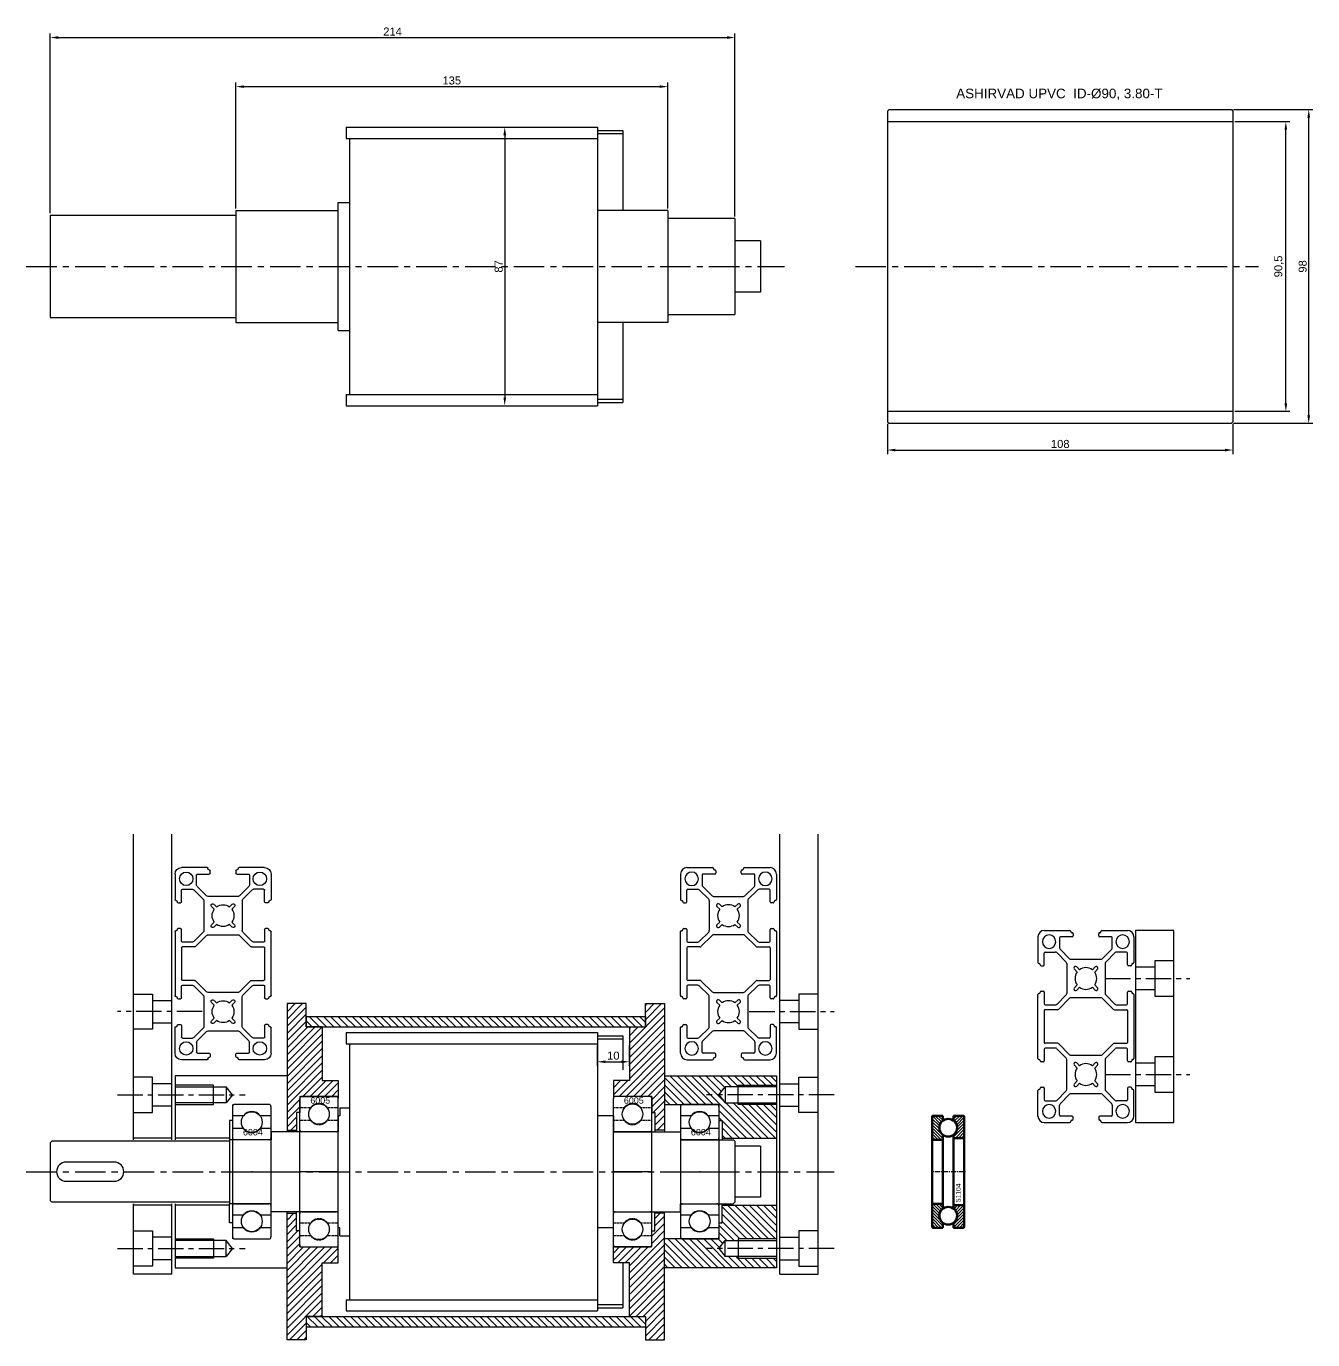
# Model space of a CAD drawing. Header units: millimetres. Extents: x 68 to 1894, y -280 to 483.
# Drawn here: x 68.4 to 470.6, y 20.6 to 430.9 of the extents above; entities that cross this region are included whole.
import ezdxf

# ---------------------------------------------------------------- set-up
doc = ezdxf.new("R2010")
doc.units = ezdxf.units.MM
doc.linetypes.add('CENTER', pattern=[50.8, 31.75, -6.35, 6.35, -6.35])
doc.linetypes.add('HIDDEN', pattern=[9.525, 6.35, -3.175])
for name, color, linetype, lineweight in [('2d ConnectionPoints', 7, 'Continuous', 50), ('AM_0', 7, 'Continuous', 50), ('AM_11', 3, 'Continuous', 25), ('AM_7', 7, 'CENTER', 25)]:
    doc.layers.add(name, color=color, linetype=linetype, lineweight=lineweight)
doc.layers.add('MAIN-1', color=7, linetype='Continuous')
doc.layers.add('MAIN-2', color=7, linetype='Continuous')
doc.styles.get("Standard").update_dxf_attribs({"font": 'arial.ttf'})
doc.dimstyles.new('ISO-25', dxfattribs={"dimtxt": 2.5, "dimasz": 2.5, "dimexe": 1.25, "dimexo": 0.625, "dimtad": 1, "dimtxsty": 'Standard', "dimcen": 2.5, "dimadec": 0, "dimazin": 0, "dimtfac": 1, "dimtmove": 0, "dimatfit": 3, "dimfxl": 1, "dimarcsym": 0})
pattern_1 = [(135, (0, 0), (-0.471405, -0.471405), [])]
pattern_2 = [(45, (0, 0), (-0.471405, 0.471405), [])]

# ---------------------------------------------------------------- blocks, each defined once
blk = doc.blocks.new('*D1')
at = {"color": 0, "lineweight": -2}
for p, q in [((133.94, 374.02), (133.94, 413.32)), ((136.44, 412.07), (266.44, 412.07)), ((268.94, 374.02), (268.94, 413.32))]:
    blk.add_line(p, q, dxfattribs=at)
at = {"color": 0}
for points in [[(136.44, 412.49), (136.44, 411.66), (133.94, 412.07)], [(266.44, 412.49), (266.44, 411.66), (268.94, 412.07)]]:
    blk.add_solid(points, dxfattribs=at)
at = {"layer": 'Defpoints', "color": 0}
for p in [(268.94, 412.07), (133.94, 373.39), (268.94, 373.39)]:
    blk.add_point(p, dxfattribs=at)
at = {"color": 0, "insert": (201.44, 413.98), "char_height": 2.5, "attachment_point": 5}
blk.add_mtext('135', dxfattribs=at)
blk = doc.blocks.new('*D2')
at = {"color": 0, "lineweight": -2}
for p, q in [((75.94, 372.52), (75.94, 428.66)), ((78.44, 427.41), (287.44, 427.41)), ((289.94, 371.52), (289.94, 428.66))]:
    blk.add_line(p, q, dxfattribs=at)
at = {"color": 0}
for points in [[(78.44, 427.83), (78.44, 426.99), (75.94, 427.41)], [(287.44, 427.83), (287.44, 426.99), (289.94, 427.41)]]:
    blk.add_solid(points, dxfattribs=at)
at = {"layer": 'Defpoints', "color": 0}
for p in [(289.94, 427.41), (75.94, 371.89), (289.94, 370.89)]:
    blk.add_point(p, dxfattribs=at)
at = {"color": 0, "insert": (182.94, 429.29), "char_height": 2.5, "attachment_point": 5}
blk.add_mtext('214', dxfattribs=at)
blk = doc.blocks.new('*D3')
at = {"color": 0, "lineweight": -2}
for p, q in [((208.32, 399.39), (219.25, 399.39)), ((218, 396.89), (218, 314.89)), ((208.32, 312.39), (219.25, 312.39))]:
    blk.add_line(p, q, dxfattribs=at)
at = {"color": 0}
for points in [[(217.59, 396.89), (218.42, 396.89), (218, 399.39)], [(217.59, 314.89), (218.42, 314.89), (218, 312.39)]]:
    blk.add_solid(points, dxfattribs=at)
at = {"layer": 'Defpoints', "color": 0}
for p in [(207.69, 399.39), (207.69, 312.39), (218, 312.39)]:
    blk.add_point(p, dxfattribs=at)
at = {"color": 0, "insert": (216.1, 355.89), "char_height": 2.5, "attachment_point": 5, "rotation": 90}
blk.add_mtext('87', dxfattribs=at)
blk = doc.blocks.new('6005')
at = {"color": 4}
for p, q in [((4102.87, -1683.16), (4102.87, -1693.96)), ((4149.27, -1682.56), (4103.47, -1682.56)), ((4113.87, -1683.16), (4113.87, -1693.96)), ((4126.37, -1682.56), (4126.37, -1694.56)), ((4138.87, -1693.96), (4138.87, -1683.16)), ((4149.87, -1693.96), (4149.87, -1683.16)), ((4149.27, -1694.56), (4103.47, -1694.56))]:
    blk.add_line(p, q, dxfattribs=at)
at = {"color": 4, "linetype": 'HIDDEN', "ltscale": 0.05}
for p, q in [((4106.39, -1682.56), (4106.39, -1685.92)), ((4110.35, -1682.56), (4110.35, -1685.92)), ((4142.39, -1685.92), (4142.39, -1682.56)), ((4146.35, -1685.92), (4146.35, -1682.56)), ((4106.39, -1691.2), (4106.39, -1694.56)), ((4110.35, -1691.2), (4110.35, -1694.56)), ((4142.39, -1694.56), (4142.39, -1691.2)), ((4146.35, -1694.56), (4146.35, -1691.2))]:
    blk.add_line(p, q, dxfattribs=at)
at = {"color": 4}
for centre in [(4108.37, -1688.56), (4144.37, -1688.56)]:
    blk.add_circle(centre, 3.2, dxfattribs=at)
for centre, start, end in [((4103.47, -1683.16), 90, 180), ((4113.27, -1683.16), 0, 90), ((4139.47, -1683.16), 90, 180), ((4149.27, -1683.16), 0, 90), ((4103.47, -1693.96), 180, 270), ((4113.27, -1693.96), 270, 0), ((4139.47, -1693.96), 180, 270), ((4149.27, -1693.96), 270, 0)]:
    blk.add_arc(centre, 0.6, start, end, dxfattribs=at)
at = {"color": 4, "linetype": 'HIDDEN', "ltscale": 0.05}
for centre, start, end in [((4108.37, -1688.56), 126.8699, 233.1301), ((4108.37, -1688.56), 306.8699, 53.1301), ((4144.37, -1688.56), 126.8699, 233.1301), ((4144.37, -1688.56), 306.8699, 53.1301)]:
    blk.add_arc(centre, 3.3, start, end, dxfattribs=at)
at = {"color": 1, "insert": (4103.11, -1691.27), "char_height": 2, "width": 17.0409, "attachment_point": 1, "rotation": 90}
blk.add_mtext('6005', dxfattribs=at)
blk = doc.blocks.new('*D5')
at = {"color": 0, "lineweight": -2}
for p, q in [((246.94, 112.44), (246.94, 106.15)), ((256.94, 112.44), (256.94, 106.15)), ((249.44, 107.4), (254.44, 107.4))]:
    blk.add_line(p, q, dxfattribs=at)
at = {"color": 0}
for points in [[(249.44, 107.82), (249.44, 106.98), (246.94, 107.4)], [(254.44, 107.82), (254.44, 106.98), (256.94, 107.4)]]:
    blk.add_solid(points, dxfattribs=at)
at = {"layer": 'Defpoints', "color": 0}
for p in [(246.94, 113.06), (256.94, 113.06), (256.94, 107.4)]:
    blk.add_point(p, dxfattribs=at)
at = {"color": 0, "insert": (251.94, 109.3), "char_height": 2.5, "attachment_point": 5}
blk.add_mtext('10', dxfattribs=at)
blk = doc.blocks.new('51104')
at = {"layer": 'AM_11'}
h = blk.add_hatch(dxfattribs=at)
h.set_pattern_fill('ANSI31', color=256, scale=0.666667, angle=45, style=0, pattern_type=0)
h.set_pattern_definition(pattern_2)
edge = h.paths.add_edge_path(flags=0)
edge.add_line((-10, 6.67), (-10, 9.7))
edge.add_arc((-10.3, 9.7), 0.3, 0, 90)
edge.add_line((-10.3, 10), (-17.2, 10))
edge.add_arc((-17.2, 9.7), 0.3, 90, 180)
edge.add_line((-17.5, 9.7), (-17.5, 6.67))
edge.add_line((-17.5, 6.67), (-16, 6.67))
edge.add_arc((-13.75, 5), 2.8, 36.5297, 143.4703)
edge.add_line((-11.5, 6.67), (-10, 6.67))
h = blk.add_hatch(dxfattribs=at)
h.set_pattern_fill('ANSI31', color=256, scale=0.666667, angle=45, style=0, pattern_type=0)
h.set_pattern_definition(pattern_2)
edge = h.paths.add_edge_path(flags=0)
edge.add_line((10, 6.67), (10, 9.7))
edge.add_arc((10.3, 9.7), 0.3, 90, 180)
edge.add_line((10.3, 10), (17.2, 10))
edge.add_arc((17.2, 9.7), 0.3, 360, 450)
edge.add_line((17.5, 9.7), (17.5, 6.67))
edge.add_line((17.5, 6.67), (16, 6.67))
edge.add_arc((13.75, 5), 2.8, 36.5297, 143.4703)
edge.add_line((11.5, 6.67), (10, 6.67))
h = blk.add_hatch(dxfattribs=at)
h.set_pattern_fill('ANSI31', color=256, scale=0.666667, angle=135, style=0, pattern_type=0)
h.set_pattern_definition(pattern_1)
edge = h.paths.add_edge_path(flags=0)
edge.add_line((-10.5, 0.3), (-10.5, 3.33))
edge.add_line((-10.5, 3.33), (-11.5, 3.33))
edge.add_arc((-13.75, 5), 2.8, 216.5297, 323.4703)
edge.add_line((-16, 3.33), (-17.5, 3.33))
edge.add_line((-17.5, 3.33), (-17.5, 0.3))
edge.add_arc((-17.2, 0.3), 0.3, 180, 270)
edge.add_line((-17.2, 0), (-10.8, 0))
edge.add_arc((-10.8, 0.3), 0.3, 270, 360)
h = blk.add_hatch(dxfattribs=at)
h.set_pattern_fill('ANSI31', color=256, scale=0.666667, angle=135, style=0, pattern_type=0)
h.set_pattern_definition(pattern_1)
edge = h.paths.add_edge_path(flags=0)
edge.add_line((10.5, 0.3), (10.5, 3.33))
edge.add_line((10.5, 3.33), (11.5, 3.33))
edge.add_arc((13.75, 5), 2.8, 216.5297, 323.4703)
edge.add_line((16, 3.33), (17.5, 3.33))
edge.add_line((17.5, 3.33), (17.5, 0.3))
edge.add_arc((17.2, 0.3), 0.3, 270, 360)
edge.add_line((17.2, 0), (10.8, 0))
edge.add_arc((10.8, 0.3), 0.3, 180, 270)
at = {"layer": '2d ConnectionPoints'}
blk.add_point((0, 0), dxfattribs=at)
blk.add_point((0, 0), dxfattribs=at)
at = {"layer": 'AM_0', "color": 4}
for p, q in [((-17.5, 9.7), (-17.5, 6.67)), ((-10.3, 10), (-17.2, 10)), ((-10.3, 10), (10.3, 10)), ((-10, 6.67), (-10, 9.7)), ((10, 6.67), (10, 9.7)), ((10.3, 10), (17.2, 10)), ((17.5, 9.7), (17.5, 6.67)), ((-17.5, 6.67), (-16, 6.67)), ((-11.5, 6.67), (-10, 6.67)), ((-10, 6.67), (10, 6.67)), ((11.5, 6.67), (10, 6.67)), ((17.5, 6.67), (16, 6.67)), ((-17.5, 3.33), (-17.5, 0.3)), ((-16, 3.33), (-17.5, 3.33)), ((-17.2, 0), (-10.8, 0)), ((-10.5, 3.33), (-11.5, 3.33)), ((-10.8, 0), (10.8, 0)), ((-10.5, 0.3), (-10.5, 3.33)), ((-10.5, 3.33), (10.5, 3.33)), ((10.5, 0.3), (10.5, 3.33)), ((10.5, 3.33), (11.5, 3.33)), ((16, 3.33), (17.5, 3.33)), ((17.5, 3.33), (17.5, 0.3)), ((17.2, 0), (10.8, 0))]:
    blk.add_line(p, q, dxfattribs=at)
at = {"layer": 'AM_0', "color": 6}
for centre in [(-13.75, 5), (13.75, 5)]:
    blk.add_circle(centre, 2.76, dxfattribs=at)
at = {"layer": 'AM_0', "color": 4}
for centre, radius, start, end in [((-17.2, 9.7), 0.3, 90, 180), ((-10.3, 9.7), 0.3, 0, 90), ((10.3, 9.7), 0.3, 90, 180), ((17.2, 9.7), 0.3, 360, 90), ((-13.75, 5), 2.8, 36.5297, 143.4703), ((13.75, 5), 2.8, 36.5297, 143.4703), ((-17.2, 0.3), 0.3, 180, 270), ((-13.75, 5), 2.8, 216.5297, 323.4703), ((-10.8, 0.3), 0.3, 270, 360), ((10.8, 0.3), 0.3, 180, 270), ((13.75, 5), 2.8, 216.5297, 323.4703), ((17.2, 0.3), 0.3, 270, 360)]:
    blk.add_arc(centre, radius, start, end, dxfattribs=at)
at = {"layer": 'AM_7', "color": 6, "linetype": 'CENTER', "ltscale": 0.05}
blk.add_line((0, 0), (0, 10), dxfattribs=at)
at = {"color": 1, "insert": (-9.53, 2.6), "char_height": 1.5, "width": 8.8178, "attachment_point": 1}
blk.add_mtext('{\\fArial|b0|i0|c0|p34;51104}', dxfattribs=at)
blk = doc.blocks.new('6004')
at = {"color": 5}
for p, q in [((2469.2, -1991.85), (2469.2, -2032.65)), ((2480.6, -1991.25), (2469.8, -1991.25)), ((2481.2, -1991.85), (2481.2, -2032.65)), ((2472.56, -1994.77), (2469.2, -1994.77)), ((2481.2, -1994.77), (2477.84, -1994.77)), ((2472.56, -1998.73), (2469.2, -1998.73)), ((2480.6, -2002.25), (2469.8, -2002.25)), ((2481.2, -1998.73), (2477.84, -1998.73)), ((2469.2, -2012.25), (2481.2, -2012.25)), ((2469.8, -2022.25), (2480.6, -2022.25)), ((2469.2, -2025.77), (2472.56, -2025.77)), ((2477.84, -2025.77), (2481.2, -2025.77)), ((2469.2, -2029.73), (2472.56, -2029.73)), ((2477.84, -2029.73), (2481.2, -2029.73)), ((2469.8, -2033.25), (2480.6, -2033.25))]:
    blk.add_line(p, q, dxfattribs=at)
for centre in [(2475.2, -1996.75), (2475.2, -2027.75)]:
    blk.add_circle(centre, 3.25, dxfattribs=at)
for centre, radius, start, end in [((2469.8, -1991.85), 0.6, 90, 180), ((2475.2, -1996.75), 3.3, 36.8699, 143.1301), ((2480.6, -1991.85), 0.6, 0, 90), ((2469.8, -2001.65), 0.6, 180, 270), ((2475.2, -1996.75), 3.3, 216.8699, 323.1301), ((2480.6, -2001.65), 0.6, 270, 0), ((2469.8, -2022.85), 0.6, 90, 180), ((2480.6, -2022.85), 0.6, 0, 90), ((2475.2, -2027.75), 3.3, 36.8699, 143.1301), ((2475.2, -2027.75), 3.3, 216.8699, 323.1301), ((2469.8, -2032.65), 0.6, 180, 270), ((2480.6, -2032.65), 0.6, 270, 0)]:
    blk.add_arc(centre, radius, start, end, dxfattribs=at)
for p in [(2469.2, -2012.25), (2469.2, -2012.25), (2475.2, -2012.25), (2475.2, -2012.25), (2475.2, -2012.25), (2481.2, -2012.25)]:
    blk.add_point(p, dxfattribs=at)
at = {"insert": (2472.44, -1998.92), "char_height": 2, "width": 19.1068, "attachment_point": 1}
blk.add_mtext('{\\fArial|b0|i0|c0|p34;\\C1;6004}', dxfattribs=at)
blk = doc.blocks.new('50x50')
at = {"layer": 'MAIN-1', "color": 6}
for p, q in [((-29.5, 78.69), (-21.5, 78.69)), ((-21.2, 78.39), (-21.2, 78.29)), ((-20.9, 77.99), (-20.8, 77.99)), ((-12.2, 77.99), (-12.1, 77.99)), ((-11.8, 78.29), (-11.8, 78.39)), ((-11.5, 78.69), (-3.5, 78.69)), ((-31.5, 76.69), (-31.5, 68.69)), ((-24.75, 76.39), (-24.75, 73.25)), ((-20.8, 76.69), (-24.45, 76.69)), ((-20.5, 77.69), (-20.5, 76.99)), ((-12.5, 76.99), (-12.5, 77.69)), ((-8.55, 76.69), (-12.2, 76.69)), ((-8.25, 73.25), (-8.25, 76.39)), ((-1.5, 76.69), (-1.5, 68.69)), ((-29.5, 67.99), (-29.5, 71.64)), ((-29.2, 71.94), (-26.06, 71.94)), ((-22.67, 68.8), (-25.63, 71.76)), ((-21.61, 69.86), (-24.57, 72.82)), ((-11.38, 69.86), (-8.42, 72.82)), ((-7.36, 71.76), (-10.32, 68.8)), ((-3.8, 71.94), (-6.94, 71.94)), ((-3.5, 67.99), (-3.5, 71.64)), ((-31.2, 68.39), (-31.1, 68.39)), ((-30.8, 68.09), (-30.8, 67.99)), ((-30.5, 67.69), (-29.8, 67.69)), ((-22.5, 68.38), (-22.5, 59)), ((-21.19, 69.69), (-11.81, 69.69)), ((-19.24, 65.7), (-20.1, 66.56)), ((-19.36, 67.29), (-18.51, 66.43)), ((-14.49, 66.43), (-13.63, 67.29)), ((-12.9, 66.56), (-13.75, 65.7)), ((-10.5, 68.38), (-10.5, 59)), ((-2.5, 67.69), (-3.2, 67.69)), ((-2.2, 68.09), (-2.2, 67.99)), ((-1.8, 68.39), (-1.9, 68.39)), ((-20.1, 60.82), (-19.24, 61.68)), ((-13.75, 61.68), (-12.9, 60.82)), ((-31.5, 38.69), (-31.5, 58.69)), ((-31.2, 58.99), (-31.1, 58.99)), ((-30.8, 59.29), (-30.8, 59.39)), ((-30.5, 59.69), (-29.8, 59.69)), ((-29.5, 59.39), (-29.5, 55.74)), ((-25.63, 55.61), (-22.67, 58.57)), ((-21.61, 57.51), (-25.01, 54.11)), ((-11.81, 57.69), (-21.19, 57.69)), ((-18.51, 60.95), (-19.36, 60.09)), ((-13.63, 60.09), (-14.49, 60.95)), ((-11.38, 57.51), (-7.98, 54.11)), ((-10.32, 58.57), (-7.36, 55.61)), ((-3.5, 55.74), (-3.5, 59.39)), ((-3.2, 59.69), (-2.5, 59.69)), ((-2.2, 59.39), (-2.2, 59.29)), ((-1.9, 58.99), (-1.8, 58.99)), ((-1.5, 58.69), (-1.5, 38.69)), ((-29.5, 53.64), (-29.5, 43.74)), ((-29.2, 55.44), (-26.06, 55.44)), ((-25.43, 53.94), (-29.2, 53.94)), ((-7.56, 53.94), (-3.8, 53.94)), ((-6.94, 55.44), (-3.8, 55.44)), ((-3.5, 53.64), (-3.5, 43.74)), ((-29.5, 41.64), (-29.5, 37.99)), ((-25.43, 43.44), (-29.2, 43.44)), ((-26.06, 41.94), (-29.2, 41.94)), ((-22.67, 38.8), (-25.63, 41.76)), ((-21.61, 39.86), (-25.01, 43.26)), ((-11.38, 39.86), (-7.98, 43.26)), ((-7.36, 41.76), (-10.32, 38.8)), ((-7.56, 43.44), (-3.8, 43.44)), ((-3.8, 41.94), (-6.94, 41.94)), ((-3.5, 37.99), (-3.5, 41.64)), ((-31.1, 38.39), (-31.2, 38.39)), ((-30.8, 37.99), (-30.8, 38.09)), ((-29.8, 37.69), (-30.5, 37.69)), ((-22.5, 29), (-22.5, 38.38)), ((-21.19, 39.69), (-11.81, 39.69)), ((-19.36, 37.29), (-18.51, 36.43)), ((-14.49, 36.43), (-13.63, 37.29)), ((-10.5, 38.38), (-10.5, 29)), ((-2.5, 37.69), (-3.2, 37.69)), ((-2.2, 38.09), (-2.2, 37.99)), ((-1.8, 38.39), (-1.9, 38.39)), ((-19.24, 35.7), (-20.1, 36.56)), ((-12.9, 36.56), (-13.75, 35.7)), ((-31.2, 28.99), (-31.1, 28.99)), ((-30.8, 29.29), (-30.8, 29.39)), ((-30.5, 29.69), (-29.8, 29.69)), ((-29.5, 29.39), (-29.5, 25.74)), ((-20.1, 30.82), (-19.24, 31.68)), ((-18.51, 30.95), (-19.36, 30.09)), ((-13.63, 30.09), (-14.49, 30.95)), ((-13.75, 31.68), (-12.9, 30.82)), ((-3.5, 29.39), (-3.5, 25.74)), ((-2.5, 29.69), (-3.2, 29.69)), ((-2.2, 29.29), (-2.2, 29.39)), ((-1.8, 28.99), (-1.9, 28.99)), ((-31.5, 20.69), (-31.5, 28.69)), ((-29.2, 25.44), (-26.06, 25.44)), ((-25.63, 25.61), (-22.67, 28.57)), ((-21.61, 27.51), (-24.57, 24.55)), ((-11.81, 27.69), (-21.19, 27.69)), ((-11.38, 27.51), (-8.42, 24.55)), ((-10.32, 28.57), (-7.36, 25.61)), ((-3.8, 25.44), (-6.94, 25.44)), ((-1.5, 20.69), (-1.5, 28.69)), ((-24.75, 20.99), (-24.75, 24.13)), ((-20.8, 20.69), (-24.45, 20.69)), ((-8.55, 20.69), (-12.2, 20.69)), ((-8.25, 24.13), (-8.25, 20.99)), ((-29.5, 18.69), (-21.5, 18.69)), ((-21.2, 18.99), (-21.2, 19.09)), ((-20.9, 19.39), (-20.8, 19.39)), ((-20.5, 19.69), (-20.5, 20.39)), ((-12.5, 20.39), (-12.5, 19.69)), ((-12.2, 19.39), (-12.1, 19.39)), ((-11.8, 19.09), (-11.8, 18.99)), ((-11.5, 18.69), (-3.5, 18.69))]:
    blk.add_line(p, q, dxfattribs=at)
for centre, radius, start, end in [((-29.5, 76.69), 2, 90, 180), ((-21.5, 78.39), 0.3, 0, 90), ((-20.9, 78.29), 0.3, 180, 270), ((-20.8, 77.69), 0.3, 0, 90), ((-12.2, 77.69), 0.3, 90, 180), ((-12.1, 78.29), 0.3, 270, 0), ((-11.5, 78.39), 0.3, 90, 180), ((-3.5, 76.69), 2, 0, 90), ((-28, 75.19), 2.1, 0, 180), ((-28, 75.19), 2.1, 180, 0), ((-24.45, 76.39), 0.3, 90, 180), ((-20.8, 76.99), 0.3, 270, 0), ((-12.2, 76.99), 0.3, 180, 270), ((-8.55, 76.39), 0.3, 0, 90), ((-5, 75.19), 2.1, 0, 180), ((-5, 75.19), 2.1, 180, 0), ((-29.2, 71.64), 0.3, 90, 180), ((-26.06, 71.34), 0.6, 45, 90), ((-24.15, 73.25), 0.6, 180, 225), ((-21.19, 70.29), 0.6, 225, 270), ((-11.81, 70.29), 0.6, 270, 315), ((-8.85, 73.25), 0.6, 315, 0), ((-6.94, 71.34), 0.6, 90, 135), ((-3.8, 71.64), 0.3, 0, 90), ((-31.2, 68.69), 0.3, 180, 270), ((-31.1, 68.09), 0.3, 0, 90), ((-30.5, 67.99), 0.3, 180, 270), ((-29.8, 67.99), 0.3, 270, 0), ((-23.1, 68.38), 0.6, 0, 45), ((-19.73, 66.92), 0.518, 45, 180), ((-19.73, 66.92), 0.518, 180, 225), ((-16.5, 63.69), 3.4, 143.7571, 180), ((-16.5, 63.69), 3.4, 53.7571, 126.2429), ((-16.5, 63.69), 3.4, 0, 36.2428), ((-13.26, 66.92), 0.518, 0, 135), ((-13.26, 66.92), 0.518, 315, 0), ((-9.9, 68.38), 0.6, 135, 180), ((-3.2, 67.99), 0.3, 180, 270), ((-2.5, 67.99), 0.3, 270, 0), ((-1.9, 68.09), 0.3, 90, 180), ((-1.8, 68.69), 0.3, 270, 0), ((-16.5, 63.69), 3.4, 180, 216.2429), ((-16.5, 63.69), 3.4, 323.7572, 0), ((-31.2, 58.69), 0.3, 90, 180), ((-31.1, 59.29), 0.3, 270, 0), ((-30.5, 59.39), 0.3, 90, 180), ((-29.8, 59.39), 0.3, 0, 90), ((-23.1, 59), 0.6, 315, 0), ((-21.19, 57.09), 0.6, 90, 135), ((-19.73, 60.45), 0.518, 135, 180), ((-19.73, 60.45), 0.518, 180, 315), ((-16.5, 63.69), 3.4, 233.7571, 306.2429), ((-13.26, 60.45), 0.518, 225, 0), ((-13.26, 60.45), 0.518, 0, 45), ((-11.81, 57.09), 0.6, 45, 90), ((-9.9, 59), 0.6, 180, 225), ((-3.2, 59.39), 0.3, 90, 180), ((-2.5, 59.39), 0.3, 0, 90), ((-1.9, 59.29), 0.3, 180, 270), ((-1.8, 58.69), 0.3, 0, 90), ((-29.2, 55.74), 0.3, 180, 270), ((-29.2, 53.64), 0.3, 90, 180), ((-26.06, 56.04), 0.6, 270, 315), ((-25.43, 54.54), 0.6, 270, 315), ((-7.56, 54.54), 0.6, 225, 270), ((-6.94, 56.04), 0.6, 225, 270), ((-3.8, 55.74), 0.3, 270, 0), ((-3.8, 53.64), 0.3, 0, 90), ((-29.2, 43.74), 0.3, 180, 270), ((-29.2, 41.64), 0.3, 90, 180), ((-26.06, 41.34), 0.6, 45, 90), ((-25.43, 42.84), 0.6, 45, 90), ((-7.56, 42.84), 0.6, 90, 135), ((-6.94, 41.34), 0.6, 90, 135), ((-3.8, 43.74), 0.3, 270, 0), ((-3.8, 41.64), 0.3, 0, 90), ((-31.2, 38.69), 0.3, 180, 270), ((-31.1, 38.09), 0.3, 0, 90), ((-30.5, 37.99), 0.3, 180, 270), ((-29.8, 37.99), 0.3, 270, 0), ((-23.1, 38.38), 0.6, 0, 45), ((-21.19, 40.29), 0.6, 225, 270), ((-19.73, 36.92), 0.518, 45, 180), ((-16.5, 33.69), 3.4, 53.7571, 126.2429), ((-13.26, 36.92), 0.518, 0, 135), ((-11.81, 40.29), 0.6, 270, 315), ((-9.9, 38.38), 0.6, 135, 180), ((-3.2, 37.99), 0.3, 180, 270), ((-2.5, 37.99), 0.3, 270, 0), ((-1.9, 38.09), 0.3, 90, 180), ((-1.8, 38.69), 0.3, 270, 0), ((-19.73, 36.92), 0.518, 180, 225), ((-16.5, 33.69), 3.4, 143.7571, 180), ((-16.5, 33.69), 3.4, 180, 216.2429), ((-16.5, 33.69), 3.4, 0, 36.2428), ((-16.5, 33.69), 3.4, 323.7572, 0), ((-13.26, 36.92), 0.518, 315, 0), ((-31.2, 28.69), 0.3, 90, 180), ((-31.1, 29.29), 0.3, 270, 0), ((-30.5, 29.39), 0.3, 90, 180), ((-29.8, 29.39), 0.3, 0, 90), ((-23.1, 29), 0.6, 315, 0), ((-19.73, 30.45), 0.518, 135, 180), ((-19.73, 30.45), 0.518, 180, 315), ((-16.5, 33.69), 3.4, 233.7571, 306.2429), ((-13.26, 30.45), 0.518, 225, 0), ((-13.26, 30.45), 0.518, 0, 45), ((-9.9, 29), 0.6, 180, 225), ((-3.2, 29.39), 0.3, 90, 180), ((-2.5, 29.39), 0.3, 0, 90), ((-1.9, 29.29), 0.3, 180, 270), ((-1.8, 28.69), 0.3, 0, 90), ((-29.2, 25.74), 0.3, 180, 270), ((-26.06, 26.04), 0.6, 270, 315), ((-21.19, 27.09), 0.6, 90, 135), ((-11.81, 27.09), 0.6, 45, 90), ((-6.94, 26.04), 0.6, 225, 270), ((-3.8, 25.74), 0.3, 270, 0), ((-29.5, 20.69), 2, 180, 270), ((-28, 22.19), 2.1, 0, 180), ((-28, 22.19), 2.1, 180, 0), ((-24.15, 24.13), 0.6, 135, 180), ((-24.45, 20.99), 0.3, 180, 270), ((-20.8, 20.39), 0.3, 0, 90), ((-12.2, 20.39), 0.3, 90, 180), ((-8.55, 20.99), 0.3, 270, 0), ((-8.85, 24.13), 0.6, 0, 45), ((-5, 22.19), 2.1, 0, 180), ((-5, 22.19), 2.1, 180, 0), ((-3.5, 20.69), 2, 270, 0), ((-21.5, 18.99), 0.3, 270, 0), ((-20.9, 19.09), 0.3, 90, 180), ((-20.8, 19.69), 0.3, 270, 0), ((-12.2, 19.69), 0.3, 180, 270), ((-12.1, 19.09), 0.3, 0, 90), ((-11.5, 18.99), 0.3, 180, 270)]:
    blk.add_arc(centre, radius, start, end, dxfattribs=at)
at = {"layer": 'MAIN-2', "color": 6}
for p, q in [((-29.5, 78.69), (-29.5, 78.69)), ((-21.5, 78.69), (-21.5, 78.69)), ((-21.2, 78.39), (-21.2, 78.39)), ((-21.2, 78.29), (-21.2, 78.29)), ((-20.9, 77.99), (-20.9, 77.99)), ((-20.8, 77.99), (-20.8, 77.99)), ((-12.2, 77.99), (-12.2, 77.99)), ((-12.1, 77.99), (-12.1, 77.99)), ((-11.8, 78.39), (-11.8, 78.39)), ((-11.8, 78.29), (-11.8, 78.29)), ((-11.5, 78.69), (-11.5, 78.69)), ((-3.5, 78.69), (-3.5, 78.69)), ((-31.5, 76.69), (-31.5, 76.69)), ((-24.75, 76.39), (-24.75, 76.39)), ((-24.45, 76.69), (-24.45, 76.69)), ((-20.8, 76.69), (-20.8, 76.69)), ((-20.5, 77.69), (-20.5, 77.69)), ((-20.5, 76.99), (-20.5, 76.99)), ((-12.5, 77.69), (-12.5, 77.69)), ((-12.5, 76.99), (-12.5, 76.99)), ((-12.2, 76.69), (-12.2, 76.69)), ((-8.55, 76.69), (-8.55, 76.69)), ((-8.25, 76.39), (-8.25, 76.39)), ((-1.5, 76.69), (-1.5, 76.69)), ((-29.5, 71.64), (-29.5, 71.64)), ((-29.2, 71.94), (-29.2, 71.94)), ((-26.06, 71.94), (-26.06, 71.94)), ((-25.63, 71.76), (-25.63, 71.76)), ((-24.75, 73.25), (-24.75, 73.25)), ((-24.57, 72.82), (-24.57, 72.82)), ((-21.61, 69.86), (-21.61, 69.86)), ((-11.38, 69.86), (-11.38, 69.86)), ((-8.42, 72.82), (-8.42, 72.82)), ((-8.25, 73.25), (-8.25, 73.25)), ((-7.36, 71.76), (-7.36, 71.76)), ((-6.94, 71.94), (-6.94, 71.94)), ((-3.8, 71.94), (-3.8, 71.94)), ((-3.5, 71.64), (-3.5, 71.64)), ((-31.5, 68.69), (-31.5, 68.69)), ((-31.2, 68.39), (-31.2, 68.39)), ((-31.1, 68.39), (-31.1, 68.39)), ((-30.8, 68.09), (-30.8, 68.09)), ((-30.8, 67.99), (-30.8, 67.99)), ((-30.5, 67.69), (-30.5, 67.69)), ((-29.8, 67.69), (-29.8, 67.69)), ((-29.5, 67.99), (-29.5, 67.99)), ((-22.67, 68.8), (-22.67, 68.8)), ((-22.5, 68.38), (-22.5, 68.38)), ((-21.19, 69.69), (-21.19, 69.69)), ((-20.1, 66.56), (-20.1, 66.56)), ((-19.36, 67.29), (-19.36, 67.29)), ((-19.24, 65.7), (-19.24, 65.7)), ((-18.51, 66.43), (-18.51, 66.43)), ((-14.49, 66.43), (-14.49, 66.43)), ((-13.75, 65.7), (-13.75, 65.7)), ((-13.63, 67.29), (-13.63, 67.29)), ((-12.9, 66.56), (-12.9, 66.56)), ((-11.81, 69.69), (-11.81, 69.69)), ((-10.5, 68.38), (-10.5, 68.38)), ((-10.32, 68.8), (-10.32, 68.8)), ((-3.5, 67.99), (-3.5, 67.99)), ((-3.2, 67.69), (-3.2, 67.69)), ((-2.5, 67.69), (-2.5, 67.69)), ((-2.2, 68.09), (-2.2, 68.09)), ((-2.2, 67.99), (-2.2, 67.99)), ((-1.9, 68.39), (-1.9, 68.39)), ((-1.8, 68.39), (-1.8, 68.39)), ((-1.5, 68.69), (-1.5, 68.69)), ((-19.24, 61.68), (-19.24, 61.68)), ((-13.75, 61.68), (-13.75, 61.68)), ((-31.5, 58.69), (-31.5, 58.69)), ((-31.2, 58.99), (-31.2, 58.99)), ((-31.1, 58.99), (-31.1, 58.99)), ((-30.8, 59.39), (-30.8, 59.39)), ((-30.8, 59.29), (-30.8, 59.29)), ((-30.5, 59.69), (-30.5, 59.69)), ((-29.8, 59.69), (-29.8, 59.69)), ((-29.5, 59.39), (-29.5, 59.39)), ((-22.67, 58.57), (-22.67, 58.57)), ((-22.5, 59), (-22.5, 59)), ((-21.61, 57.51), (-21.61, 57.51)), ((-21.19, 57.69), (-21.19, 57.69)), ((-20.1, 60.82), (-20.1, 60.82)), ((-19.36, 60.09), (-19.36, 60.09)), ((-18.51, 60.95), (-18.51, 60.95)), ((-14.49, 60.95), (-14.49, 60.95)), ((-13.63, 60.09), (-13.63, 60.09)), ((-12.9, 60.82), (-12.9, 60.82)), ((-11.81, 57.69), (-11.81, 57.69)), ((-11.38, 57.51), (-11.38, 57.51)), ((-10.5, 59), (-10.5, 59)), ((-10.32, 58.57), (-10.32, 58.57)), ((-3.5, 59.39), (-3.5, 59.39)), ((-3.2, 59.69), (-3.2, 59.69)), ((-2.5, 59.69), (-2.5, 59.69)), ((-2.2, 59.39), (-2.2, 59.39)), ((-2.2, 59.29), (-2.2, 59.29)), ((-1.9, 58.99), (-1.9, 58.99)), ((-1.8, 58.99), (-1.8, 58.99)), ((-1.5, 58.69), (-1.5, 58.69)), ((-29.5, 55.74), (-29.5, 55.74)), ((-29.5, 53.64), (-29.5, 53.64)), ((-29.2, 55.44), (-29.2, 55.44)), ((-29.2, 53.94), (-29.2, 53.94)), ((-26.06, 55.44), (-26.06, 55.44)), ((-25.63, 55.61), (-25.63, 55.61)), ((-25.43, 53.94), (-25.43, 53.94)), ((-25.01, 54.11), (-25.01, 54.11)), ((-7.98, 54.11), (-7.98, 54.11)), ((-7.56, 53.94), (-7.56, 53.94)), ((-7.36, 55.61), (-7.36, 55.61)), ((-6.94, 55.44), (-6.94, 55.44)), ((-3.8, 55.44), (-3.8, 55.44)), ((-3.8, 53.94), (-3.8, 53.94)), ((-3.5, 55.74), (-3.5, 55.74)), ((-3.5, 53.64), (-3.5, 53.64)), ((-29.5, 43.74), (-29.5, 43.74)), ((-29.5, 41.64), (-29.5, 41.64)), ((-29.2, 43.44), (-29.2, 43.44)), ((-29.2, 41.94), (-29.2, 41.94)), ((-26.06, 41.94), (-26.06, 41.94)), ((-25.63, 41.76), (-25.63, 41.76)), ((-25.43, 43.44), (-25.43, 43.44)), ((-25.01, 43.26), (-25.01, 43.26)), ((-7.98, 43.26), (-7.98, 43.26)), ((-7.56, 43.44), (-7.56, 43.44)), ((-7.36, 41.76), (-7.36, 41.76)), ((-6.94, 41.94), (-6.94, 41.94)), ((-3.8, 43.44), (-3.8, 43.44)), ((-3.8, 41.94), (-3.8, 41.94)), ((-3.5, 43.74), (-3.5, 43.74)), ((-3.5, 41.64), (-3.5, 41.64)), ((-31.5, 38.69), (-31.5, 38.69)), ((-31.2, 38.39), (-31.2, 38.39)), ((-31.1, 38.39), (-31.1, 38.39)), ((-30.8, 38.09), (-30.8, 38.09)), ((-30.8, 37.99), (-30.8, 37.99)), ((-30.5, 37.69), (-30.5, 37.69)), ((-29.8, 37.69), (-29.8, 37.69)), ((-29.5, 37.99), (-29.5, 37.99)), ((-22.67, 38.8), (-22.67, 38.8)), ((-22.5, 38.38), (-22.5, 38.38)), ((-21.61, 39.86), (-21.61, 39.86)), ((-21.19, 39.69), (-21.19, 39.69)), ((-19.36, 37.29), (-19.36, 37.29)), ((-13.63, 37.29), (-13.63, 37.29)), ((-11.81, 39.69), (-11.81, 39.69)), ((-11.38, 39.86), (-11.38, 39.86)), ((-10.5, 38.38), (-10.5, 38.38)), ((-10.32, 38.8), (-10.32, 38.8)), ((-3.5, 37.99), (-3.5, 37.99)), ((-3.2, 37.69), (-3.2, 37.69)), ((-2.5, 37.69), (-2.5, 37.69)), ((-2.2, 38.09), (-2.2, 38.09)), ((-2.2, 37.99), (-2.2, 37.99)), ((-1.9, 38.39), (-1.9, 38.39)), ((-1.8, 38.39), (-1.8, 38.39)), ((-1.5, 38.69), (-1.5, 38.69)), ((-20.1, 36.56), (-20.1, 36.56)), ((-19.24, 35.7), (-19.24, 35.7)), ((-18.51, 36.43), (-18.51, 36.43)), ((-14.49, 36.43), (-14.49, 36.43)), ((-13.75, 35.7), (-13.75, 35.7)), ((-12.9, 36.56), (-12.9, 36.56)), ((-31.2, 28.99), (-31.2, 28.99)), ((-31.1, 28.99), (-31.1, 28.99)), ((-30.8, 29.39), (-30.8, 29.39)), ((-30.8, 29.29), (-30.8, 29.29)), ((-30.5, 29.69), (-30.5, 29.69)), ((-29.8, 29.69), (-29.8, 29.69)), ((-29.5, 29.39), (-29.5, 29.39)), ((-22.5, 29), (-22.5, 29)), ((-20.1, 30.82), (-20.1, 30.82)), ((-19.36, 30.09), (-19.36, 30.09)), ((-19.24, 31.68), (-19.24, 31.68)), ((-18.51, 30.95), (-18.51, 30.95)), ((-14.49, 30.95), (-14.49, 30.95)), ((-13.75, 31.68), (-13.75, 31.68)), ((-13.63, 30.09), (-13.63, 30.09)), ((-12.9, 30.82), (-12.9, 30.82)), ((-10.5, 29), (-10.5, 29)), ((-3.5, 29.39), (-3.5, 29.39)), ((-3.2, 29.69), (-3.2, 29.69)), ((-2.5, 29.69), (-2.5, 29.69)), ((-2.2, 29.39), (-2.2, 29.39)), ((-2.2, 29.29), (-2.2, 29.29)), ((-1.9, 28.99), (-1.9, 28.99)), ((-1.8, 28.99), (-1.8, 28.99)), ((-31.5, 28.69), (-31.5, 28.69)), ((-29.5, 25.74), (-29.5, 25.74)), ((-29.2, 25.44), (-29.2, 25.44)), ((-26.06, 25.44), (-26.06, 25.44)), ((-25.63, 25.61), (-25.63, 25.61)), ((-22.67, 28.57), (-22.67, 28.57)), ((-21.61, 27.51), (-21.61, 27.51)), ((-21.19, 27.69), (-21.19, 27.69)), ((-11.81, 27.69), (-11.81, 27.69)), ((-11.38, 27.51), (-11.38, 27.51)), ((-10.32, 28.57), (-10.32, 28.57)), ((-7.36, 25.61), (-7.36, 25.61)), ((-6.94, 25.44), (-6.94, 25.44)), ((-3.8, 25.44), (-3.8, 25.44)), ((-3.5, 25.74), (-3.5, 25.74)), ((-1.5, 28.69), (-1.5, 28.69)), ((-31.5, 20.69), (-31.5, 20.69)), ((-24.75, 24.13), (-24.75, 24.13)), ((-24.75, 20.99), (-24.75, 20.99)), ((-24.57, 24.55), (-24.57, 24.55)), ((-24.45, 20.69), (-24.45, 20.69)), ((-20.8, 20.69), (-20.8, 20.69)), ((-12.2, 20.69), (-12.2, 20.69)), ((-8.55, 20.69), (-8.55, 20.69)), ((-8.42, 24.55), (-8.42, 24.55)), ((-8.25, 24.13), (-8.25, 24.13)), ((-8.25, 20.99), (-8.25, 20.99)), ((-1.5, 20.69), (-1.5, 20.69)), ((-29.5, 18.69), (-29.5, 18.69)), ((-21.5, 18.69), (-21.5, 18.69)), ((-21.2, 19.09), (-21.2, 19.09)), ((-21.2, 18.99), (-21.2, 18.99)), ((-20.9, 19.39), (-20.9, 19.39)), ((-20.8, 19.39), (-20.8, 19.39)), ((-20.5, 20.39), (-20.5, 20.39)), ((-20.5, 19.69), (-20.5, 19.69)), ((-12.5, 20.39), (-12.5, 20.39)), ((-12.5, 19.69), (-12.5, 19.69)), ((-12.2, 19.39), (-12.2, 19.39)), ((-12.1, 19.39), (-12.1, 19.39)), ((-11.8, 19.09), (-11.8, 19.09)), ((-11.8, 18.99), (-11.8, 18.99)), ((-11.5, 18.69), (-11.5, 18.69)), ((-3.5, 18.69), (-3.5, 18.69))]:
    blk.add_line(p, q, dxfattribs=at)
blk = doc.blocks.new('*D9')
at = {"color": 0, "lineweight": -2}
for p, q in [((446.25, 401.14), (463.39, 401.14)), ((462.14, 313.14), (462.14, 398.64)), ((446.25, 310.64), (463.39, 310.64))]:
    blk.add_line(p, q, dxfattribs=at)
at = {"color": 0}
for points in [[(461.72, 398.64), (462.56, 398.64), (462.14, 401.14)], [(461.72, 313.14), (462.56, 313.14), (462.14, 310.64)]]:
    blk.add_solid(points, dxfattribs=at)
at = {"layer": 'Defpoints', "color": 0}
for p in [(445.62, 401.14), (462.14, 401.14), (445.62, 310.64)]:
    blk.add_point(p, dxfattribs=at)
at = {"color": 0, "insert": (460.01, 355.89), "char_height": 2.5, "attachment_point": 5, "rotation": 90}
blk.add_mtext('90,5', dxfattribs=at)
blk = doc.blocks.new('*D10')
at = {"color": 0, "lineweight": -2}
for p, q in [((445.74, 404.89), (470.55, 404.89)), ((469.3, 309.39), (469.3, 402.39)), ((445.74, 306.89), (470.55, 306.89))]:
    blk.add_line(p, q, dxfattribs=at)
at = {"color": 0}
for points in [[(468.88, 402.39), (469.72, 402.39), (469.3, 404.89)], [(468.88, 309.39), (469.72, 309.39), (469.3, 306.89)]]:
    blk.add_solid(points, dxfattribs=at)
at = {"layer": 'Defpoints', "color": 0}
for p in [(445.12, 404.89), (469.3, 404.89), (445.12, 306.89)]:
    blk.add_point(p, dxfattribs=at)
at = {"color": 0, "insert": (467.4, 355.89), "char_height": 2.5, "attachment_point": 5, "rotation": 90}
blk.add_mtext('98', dxfattribs=at)
blk = doc.blocks.new('*D11')
at = {"color": 0, "lineweight": -2}
for p, q in [((337.62, 306.77), (337.62, 297.28)), ((445.62, 306.77), (445.62, 297.28)), ((340.12, 298.53), (443.12, 298.53))]:
    blk.add_line(p, q, dxfattribs=at)
at = {"color": 0}
for points in [[(340.12, 298.95), (340.12, 298.11), (337.62, 298.53)], [(443.12, 298.95), (443.12, 298.11), (445.62, 298.53)]]:
    blk.add_solid(points, dxfattribs=at)
at = {"layer": 'Defpoints', "color": 0}
for p in [(337.62, 307.39), (445.62, 307.39), (445.62, 298.53)]:
    blk.add_point(p, dxfattribs=at)
at = {"color": 0, "insert": (391.62, 300.43), "char_height": 2.5, "attachment_point": 5}
blk.add_mtext('108', dxfattribs=at)

msp = doc.modelspace()

# ---------------------------------------------------------------- hatches: boundary and pattern name
h = msp.add_hatch()
h.set_pattern_fill('ANSI31', color=21, scale=0.5, style=0)
h.paths.add_polyline_path([(160.945, 44.561), (165.945, 44.561), (165.945, 49.561), (153.945, 49.561), (153.945, 54.561), (152.945, 54.561), (152.945, 60.061), (149.945, 60.061), (149.945, 20.561), (155.945, 20.561), (155.945, 27.811), (160.945, 27.811)])
h.paths.add_polyline_path([(160.945, 118.311), (155.945, 118.311), (155.945, 125.561), (149.945, 125.561), (149.945, 86.061), (152.945, 86.061), (152.945, 91.561), (153.945, 91.561), (153.945, 96.561), (165.945, 96.561), (165.945, 101.561), (160.945, 101.561)])
h = msp.add_hatch()
h.set_pattern_fill('ANSI31', color=21, scale=0.5, style=0)
h.paths.add_polyline_path([(267.945, 125.561), (261.945, 125.561), (261.945, 118.311), (256.945, 118.311), (256.945, 101.561), (251.945, 101.561), (251.945, 96.561), (263.945, 96.561), (263.945, 91.561), (264.945, 91.561), (264.945, 86.061), (267.945, 86.061)])
h.paths.add_polyline_path([(267.945, 60.061), (264.945, 60.061), (264.945, 54.561), (263.945, 54.561), (263.945, 49.561), (251.945, 49.561), (251.945, 44.561), (256.945, 44.561), (256.945, 27.811), (261.945, 27.811), (261.945, 20.561), (267.945, 20.561)])
h = msp.add_hatch()
h.set_pattern_fill('ANSI31', color=3, scale=0.5, angle=90, style=0)
h.paths.add_polyline_path([(261.945, 121.561), (155.945, 121.561), (155.945, 118.311), (160.945, 118.311), (261.945, 118.311)])
h.paths.add_polyline_path([(261.945, 27.811), (256.945, 27.811), (155.945, 27.811), (155.945, 24.561), (261.945, 24.561)])
h = msp.add_hatch()
h.set_pattern_fill('ANSI31', color=256, scale=0.5, angle=90, style=0)
h.paths.add_polyline_path([(302.945, 94.061), (290.945, 94.061), (290.945, 94.561), (286.945, 94.561), (284.945, 97.061), (286.945, 99.561), (290.945, 99.561), (290.945, 100.061), (302.945, 100.061), (302.945, 103.061), (267.945, 103.061), (267.945, 94.061), (284.945, 94.061), (284.945, 89.061), (285.945, 89.061), (285.945, 83.561), (302.945, 83.561)])
h.paths.add_polyline_path([(290.945, 46.561), (286.945, 46.561), (284.945, 49.061), (286.945, 51.561), (290.945, 51.561), (290.945, 52.061), (302.945, 52.061), (302.945, 62.561), (285.945, 62.561), (285.945, 57.061), (284.945, 57.061), (284.945, 52.061), (267.945, 52.061), (267.945, 43.061), (302.945, 43.061), (302.945, 46.061), (290.945, 46.061)])

# ---------------------------------------------------------------- linework, layer by layer
for p, q in [((337.62, 404.391), (338.12, 404.891)), ((337.62, 404.391), (337.62, 307.391)), ((338.12, 404.891), (445.12, 404.891)), ((445.12, 404.891), (445.62, 404.391)), ((445.62, 404.391), (445.62, 307.391)), ((168.445, 399.391), (168.445, 395.891)), ((168.445, 399.391), (246.945, 399.391)), ((246.945, 399.391), (246.945, 312.391)), ((246.945, 398.391), (254.945, 398.391)), ((254.945, 398.391), (254.945, 373.391)), ((337.62, 401.141), (445.62, 401.141)), ((168.445, 395.891), (246.945, 395.891)), ((169.445, 395.891), (169.445, 315.891)), ((246.945, 397.391), (254.945, 397.391)), ((165.945, 335.891), (165.945, 375.891)), ((165.945, 375.891), (169.445, 375.891)), ((75.945, 371.891), (75.945, 339.891)), ((75.945, 371.891), (133.945, 371.891)), ((133.945, 373.391), (133.945, 338.391)), ((133.945, 373.391), (165.945, 373.391)), ((268.945, 373.391), (246.945, 373.391)), ((268.945, 373.391), (268.945, 338.391)), ((289.945, 370.891), (268.945, 370.891)), ((289.945, 370.891), (289.945, 340.891)), ((297.945, 363.891), (289.945, 363.891)), ((297.945, 363.891), (297.945, 347.891)), ((297.945, 347.891), (289.945, 347.891)), ((268.945, 340.891), (289.945, 340.891)), ((75.945, 339.891), (133.945, 339.891)), ((133.945, 338.391), (165.945, 338.391)), ((268.945, 338.391), (246.945, 338.391)), ((254.945, 338.391), (254.945, 313.391)), ((165.945, 335.891), (169.445, 335.891)), ((168.445, 315.891), (246.945, 315.891)), ((168.445, 315.891), (168.445, 312.391)), ((168.445, 312.391), (246.945, 312.391)), ((246.945, 314.391), (254.945, 314.391)), ((246.945, 313.391), (254.945, 313.391)), ((337.62, 310.641), (445.62, 310.641)), ((337.62, 307.391), (338.12, 306.891)), ((338.12, 306.891), (445.12, 306.891)), ((445.12, 306.891), (445.62, 307.391)), ((415.156, 148.426), (415.156, 88.426)), ((427.156, 148.426), (415.156, 148.426)), ((427.156, 88.426), (427.156, 148.426)), ((421.156, 136.926), (415.156, 136.926)), ((427.156, 138.926), (421.156, 138.926)), ((421.156, 138.926), (421.156, 127.926)), ((101.945, 128.561), (107.945, 128.561)), ((107.945, 128.561), (107.945, 117.561)), ((315.945, 128.561), (309.945, 128.561)), ((309.945, 128.561), (309.945, 117.561)), ((421.156, 129.926), (415.156, 129.926)), ((421.156, 127.926), (427.156, 127.926)), ((107.945, 126.561), (113.945, 126.561)), ((309.945, 126.561), (303.945, 126.561)), ((107.945, 119.561), (113.945, 119.561)), ((309.945, 119.561), (303.945, 119.561)), ((107.945, 117.561), (101.945, 117.561)), ((309.945, 117.561), (315.945, 117.561)), ((421.156, 106.926), (415.156, 106.926)), ((427.156, 108.926), (421.156, 108.926)), ((421.156, 108.926), (421.156, 97.926)), ((149.945, 103.061), (114.945, 103.061)), ((114.945, 103.061), (114.945, 83.061)), ((267.945, 103.061), (302.945, 103.061)), ((302.945, 103.061), (302.945, 43.061)), ((107.945, 102.561), (101.945, 102.561)), ((107.945, 91.561), (107.945, 102.561)), ((113.945, 100.561), (107.945, 100.561)), ((126.945, 100.061), (114.945, 100.061)), ((114.945, 99.561), (130.945, 99.561)), ((126.945, 94.061), (126.945, 100.061)), ((130.945, 99.561), (130.945, 94.561)), ((132.945, 97.061), (130.945, 99.561)), ((284.945, 97.061), (286.945, 99.561)), ((302.945, 99.561), (286.945, 99.561)), ((286.945, 99.561), (286.945, 94.561)), ((290.945, 94.061), (290.945, 100.061)), ((290.945, 100.061), (302.945, 100.061)), ((303.945, 100.561), (309.945, 100.561)), ((309.945, 91.561), (309.945, 102.561)), ((309.945, 102.561), (315.945, 102.561)), ((421.156, 99.926), (415.156, 99.926)), ((130.945, 94.561), (114.945, 94.561)), ((132.945, 97.061), (130.945, 94.561)), ((284.945, 97.061), (286.945, 94.561)), ((286.945, 94.561), (302.945, 94.561)), ((421.156, 97.926), (427.156, 97.926)), ((101.945, 91.561), (107.945, 91.561)), ((113.945, 93.561), (107.945, 93.561)), ((114.945, 94.061), (126.945, 94.061)), ((132.945, 94.061), (132.945, 52.061)), ((267.945, 94.061), (284.945, 94.061)), ((284.945, 94.061), (284.945, 83.061)), ((302.945, 94.061), (290.945, 94.061)), ((303.945, 93.561), (309.945, 93.561)), ((315.945, 91.561), (309.945, 91.561)), ((132.945, 89.061), (131.945, 89.061)), ((131.945, 89.061), (131.945, 83.061)), ((284.945, 89.061), (285.945, 89.061)), ((285.945, 89.061), (285.945, 83.061)), ((415.156, 88.426), (427.156, 88.426)), ((131.945, 83.561), (114.945, 83.561)), ((285.945, 83.561), (302.945, 83.561)), ((95.945, 76.061), (80.945, 76.061)), ((80.945, 70.061), (95.945, 70.061)), ((114.945, 63.061), (114.945, 43.061)), ((131.945, 62.561), (114.945, 62.561)), ((131.945, 57.061), (131.945, 63.061)), ((284.945, 63.061), (284.945, 52.061)), ((285.945, 57.061), (285.945, 63.061)), ((285.945, 62.561), (302.945, 62.561)), ((101.945, 54.561), (107.945, 54.561)), ((107.945, 54.561), (107.945, 43.561)), ((132.945, 57.061), (131.945, 57.061)), ((284.945, 57.061), (285.945, 57.061)), ((315.945, 54.561), (309.945, 54.561)), ((309.945, 54.561), (309.945, 43.561)), ((113.945, 52.561), (107.945, 52.561)), ((114.945, 52.061), (126.945, 52.061)), ((130.945, 51.561), (114.945, 51.561)), ((126.945, 52.061), (126.945, 46.061)), ((130.945, 46.561), (130.945, 51.561)), ((132.945, 49.061), (130.945, 51.561)), ((284.945, 52.061), (267.945, 52.061)), ((284.945, 49.061), (286.945, 51.561)), ((286.945, 46.561), (286.945, 51.561)), ((286.945, 51.561), (302.945, 51.561)), ((302.945, 52.061), (290.945, 52.061)), ((290.945, 52.061), (290.945, 46.061)), ((303.945, 52.561), (309.945, 52.561)), ((113.945, 45.561), (107.945, 45.561)), ((114.945, 46.561), (130.945, 46.561)), ((126.945, 46.061), (114.945, 46.061)), ((132.945, 49.061), (130.945, 46.561)), ((284.945, 49.061), (286.945, 46.561)), ((302.945, 46.561), (286.945, 46.561)), ((290.945, 46.061), (302.945, 46.061)), ((303.945, 45.561), (309.945, 45.561)), ((107.945, 43.561), (101.945, 43.561)), ((114.945, 43.061), (149.945, 43.061)), ((302.945, 43.061), (267.945, 43.061)), ((309.945, 43.561), (315.945, 43.561))]:
    msp.add_line(p, q)
at = {"linetype": 'CENTER', "ltscale": 0.3}
for p, q in [((68.445, 355.891), (305.445, 355.891)), ((327.62, 355.891), (453.62, 355.891)), ((68.445, 73.061), (320.945, 73.061))]:
    msp.add_line(p, q, dxfattribs=at)
at = {"color": 3}
for p, q in [((101.945, 83.061), (101.945, 178.54)), ((113.945, 83.061), (113.945, 178.54)), ((303.945, 41.061), (303.945, 178.54)), ((315.945, 41.061), (315.945, 178.54)), ((155.945, 121.561), (261.945, 121.561)), ((155.945, 121.561), (155.945, 118.311)), ((261.945, 121.561), (261.945, 118.311)), ((155.945, 118.311), (261.945, 118.311)), ((113.945, 83.561), (101.945, 83.561)), ((101.945, 41.061), (101.945, 63.061)), ((113.945, 62.561), (101.945, 62.561)), ((113.945, 41.061), (113.945, 63.061)), ((113.945, 41.061), (101.945, 41.061)), ((303.945, 41.061), (315.945, 41.061)), ((155.945, 27.811), (261.945, 27.811)), ((155.945, 27.811), (155.945, 24.561)), ((261.945, 27.561), (261.945, 24.561)), ((155.945, 24.561), (261.945, 24.561))]:
    msp.add_line(p, q, dxfattribs=at)
at = {"linetype": 'CENTER', "ltscale": 0.25}
for p, q in [((405.656, 133.426), (432.156, 133.426)), ((123.445, 123.061), (96.945, 123.061)), ((294.445, 123.061), (320.945, 123.061)), ((405.656, 103.426), (432.156, 103.426)), ((96.945, 97.061), (136.819, 97.061)), ((320.945, 97.061), (281.07, 97.061)), ((96.945, 49.061), (136.819, 49.061)), ((320.945, 49.061), (281.07, 49.061))]:
    msp.add_line(p, q, dxfattribs=at)
at = {"color": 21}
for p, q in [((155.945, 125.561), (149.945, 125.561)), ((149.945, 125.561), (149.945, 85.561)), ((155.945, 118.311), (155.945, 125.561)), ((261.945, 118.311), (261.945, 125.561)), ((261.945, 125.561), (267.945, 125.561)), ((267.945, 125.561), (267.945, 85.561)), ((160.945, 118.311), (155.945, 118.311)), ((160.945, 118.311), (160.945, 101.561)), ((256.945, 118.311), (256.945, 101.561)), ((256.945, 118.311), (261.945, 118.311)), ((160.945, 101.561), (165.945, 101.561)), ((165.945, 101.561), (165.945, 95.961)), ((256.945, 101.561), (251.945, 101.561)), ((251.945, 101.561), (251.945, 95.961)), ((153.945, 96.561), (153.945, 91.561)), ((153.945, 96.561), (165.945, 96.561)), ((263.945, 96.561), (251.945, 96.561)), ((263.945, 96.561), (263.945, 91.561)), ((153.945, 91.561), (152.945, 91.561)), ((152.945, 91.561), (152.945, 85.561)), ((263.945, 91.561), (264.945, 91.561)), ((264.945, 91.561), (264.945, 85.561)), ((149.945, 86.061), (152.945, 86.061)), ((267.945, 86.061), (264.945, 86.061)), ((149.945, 20.561), (149.945, 60.561)), ((149.945, 60.061), (152.945, 60.061)), ((152.945, 54.561), (152.945, 60.561)), ((264.945, 54.561), (264.945, 60.561)), ((267.945, 60.061), (264.945, 60.061)), ((267.945, 20.561), (267.945, 60.561)), ((153.945, 54.561), (152.945, 54.561)), ((153.945, 49.561), (153.945, 54.561)), ((263.945, 49.561), (263.945, 54.561)), ((263.945, 54.561), (264.945, 54.561)), ((153.945, 49.561), (165.945, 49.561)), ((165.945, 44.561), (165.945, 50.161)), ((251.945, 44.561), (251.945, 50.161)), ((263.945, 49.561), (251.945, 49.561)), ((160.945, 27.811), (160.945, 44.561)), ((160.945, 44.561), (165.945, 44.561)), ((256.945, 44.561), (251.945, 44.561)), ((256.945, 27.811), (256.945, 44.561)), ((160.945, 27.811), (155.945, 27.811)), ((155.945, 27.811), (155.945, 20.561)), ((256.945, 27.811), (261.945, 27.811)), ((261.945, 27.811), (261.945, 20.561)), ((155.945, 20.561), (149.945, 20.561)), ((261.945, 20.561), (267.945, 20.561))]:
    msp.add_line(p, q, dxfattribs=at)
at = {"color": 6}
for p, q in [((168.445, 116.561), (168.445, 113.061)), ((168.445, 116.561), (246.945, 116.561)), ((246.945, 116.561), (246.945, 29.561)), ((168.445, 113.061), (246.945, 113.061)), ((169.445, 113.061), (169.445, 33.061)), ((165.945, 53.061), (165.945, 93.061)), ((165.945, 90.561), (165.945, 85.561)), ((166.445, 90.561), (165.945, 90.561)), ((166.445, 93.061), (169.445, 93.061)), ((166.445, 93.061), (166.445, 90.561)), ((251.945, 90.561), (246.945, 90.561)), ((251.945, 90.561), (251.945, 85.561)), ((75.945, 82.061), (76.445, 82.561)), ((131.945, 82.561), (76.445, 82.561)), ((144.945, 83.061), (131.945, 83.061)), ((131.945, 83.061), (131.945, 63.061)), ((165.945, 85.561), (144.945, 85.561)), ((144.945, 85.561), (144.945, 83.061)), ((251.945, 85.561), (272.945, 85.561)), ((272.945, 85.561), (272.945, 83.061)), ((272.945, 83.061), (289.445, 83.061)), ((289.945, 82.561), (289.445, 83.061)), ((289.945, 82.561), (289.945, 63.561)), ((75.945, 82.061), (75.945, 64.061)), ((297.945, 81.061), (289.945, 81.061)), ((297.945, 81.061), (297.945, 65.061)), ((76.445, 63.561), (75.945, 64.061)), ((131.945, 63.561), (76.445, 63.561)), ((144.945, 63.061), (131.945, 63.061)), ((144.945, 60.561), (144.945, 63.061)), ((272.945, 60.561), (272.945, 63.061)), ((272.945, 63.061), (289.445, 63.061)), ((289.445, 63.061), (289.945, 63.561)), ((297.945, 65.061), (289.945, 65.061)), ((165.945, 60.561), (144.945, 60.561)), ((165.945, 55.561), (165.945, 60.561)), ((251.945, 55.561), (251.945, 60.561)), ((251.945, 60.561), (272.945, 60.561)), ((166.445, 55.561), (165.945, 55.561)), ((166.445, 53.061), (166.445, 55.561)), ((251.945, 55.561), (246.945, 55.561)), ((166.445, 53.061), (169.445, 53.061)), ((168.445, 33.061), (168.445, 29.561)), ((168.445, 33.061), (246.945, 33.061)), ((168.445, 29.561), (246.945, 29.561))]:
    msp.add_line(p, q, dxfattribs=at)
at = {"color": 1}
for p, q in [((246.945, 115.561), (254.945, 115.561)), ((254.945, 115.561), (254.945, 104.85)), ((246.945, 114.561), (254.945, 114.561)), ((254.945, 44.561), (254.945, 30.561)), ((246.945, 31.561), (254.945, 31.561)), ((246.945, 30.561), (254.945, 30.561))]:
    msp.add_line(p, q, dxfattribs=at)
for centre, start, end in [((80.945, 73.061), 90, 270), ((95.945, 73.061), 270, 90)]:
    msp.add_arc(centre, 3, start, end)

# ---------------------------------------------------------------- block references
at = {"xscale": -1}
msp.add_blockref('50x50', (113.448, 89.372), dxfattribs=at)
for name, p in [('50x50', (304.442, 89.372)), ('50x50', (416.153, 69.737)), ('6004', (-2336.259, 2085.308)), ('6004', (-2196.259, 2085.308))]:
    msp.add_blockref(name, p)
for name, p, rotation in [('6005', (1848.504, 4199.43), 270), ('6005', (1946.504, 4199.43), 270), ('51104', (361.615, 73.061), 90)]:
    msp.add_blockref(name, p, dxfattribs=dict(rotation=rotation))

# ---------------------------------------------------------------- texts
at = {"insert": (359.11, 411.44), "char_height": 3, "width": 107.11904, "attachment_point": 1}
msp.add_mtext('ASHIRVAD UPVC  ID-%%C90, 3.80-T', dxfattribs=at)

# ---------------------------------------------------------------- dimensions: what is measured, and where the dimension line sits
for base, p1, p2, picture, middle in [((289.945, 427.411), (75.945, 371.891), (289.945, 370.891), '*D2', (182.945, 429.291)), ((268.945, 412.074), (133.945, 373.391), (268.945, 373.391), '*D1', (201.445, 413.977)), ((445.62, 298.53), (337.62, 307.391), (445.62, 307.391), '*D11', (391.62, 300.431)), ((256.945, 107.4), (246.945, 113.061), (256.945, 113.061), '*D5', (251.945, 109.301))]:
    dim = msp.add_linear_dim(base=base, p1=p1, p2=p2, dimstyle='ISO-25')
    dim.commit()
    dim.dimension.update_dxf_attribs({"geometry": picture, "text_midpoint": middle})
for base, p1, p2, picture, middle in [((469.3, 404.891), (445.12, 306.891), (445.12, 404.891), '*D10', (469.3, 355.891)), ((462.14, 401.141), (445.62, 310.641), (445.62, 401.141), '*D9', (462.14, 355.891))]:
    dim = msp.add_linear_dim(base=base, p1=p1, p2=p2, angle=90, dimstyle='ISO-25')
    dim.commit()
    dim.dimension.update_dxf_attribs({"geometry": picture, "text_midpoint": middle, "dimtype": 160})
dim = msp.add_linear_dim(base=(218.002, 312.391), p1=(207.695, 399.391), p2=(207.695, 312.391), angle=90, dimstyle='ISO-25')
dim.commit()
dim.dimension.update_dxf_attribs({"geometry": '*D3', "text_midpoint": (216.101, 355.891)})

doc.saveas('drawing.dxf')
